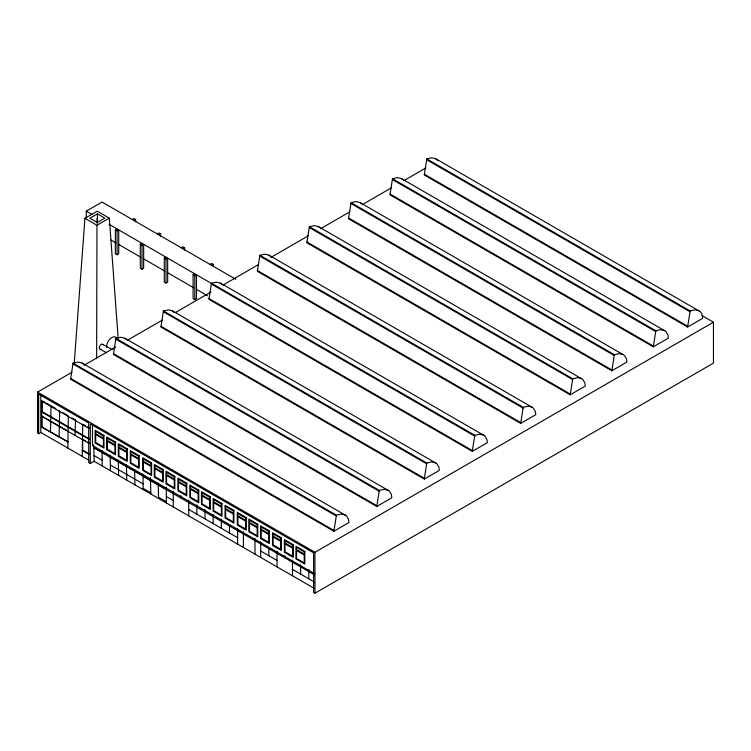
<?xml version="1.0" encoding="UTF-8"?>
<svg xmlns="http://www.w3.org/2000/svg" width="751" height="751" viewBox="0 0 751 751"><rect width="100%" height="100%" fill="white"/><g stroke="black" fill="none" stroke-linecap="round" stroke-linejoin="round"><path stroke-width="1.13" d="M96.626 358.64L96.973 225.272L109.317 218.147L118.142 338.034M74.255 363.08L84.929 218.316L97.273 211.191L109.317 218.147M73.082 363.137L70.547 379.199L333.885 531.239L348.962 522.536L348.548 519.345L346.464 515.815L82.066 362.996L78.029 362.029L73.082 363.137L336.429 515.177L341.376 514.069L345.404 515.045M115.964 338.382L113.42 354.434L376.767 506.484L391.834 497.782L391.431 494.59L389.337 491.06L124.938 338.241L120.911 337.274L115.964 338.382L379.311 490.422L384.249 489.314L388.286 490.281M163.446 310.97L160.911 327.023L424.249 479.063L439.326 470.361L438.913 467.178L436.829 463.649L172.43 310.83L168.393 309.853L163.446 310.97L426.793 463.01L431.741 461.893L435.768 462.869M211.463 283.249L208.928 299.302L472.266 451.342L487.343 442.639L486.93 439.457L484.846 435.927L220.447 283.108L216.41 282.132L211.463 283.249L474.81 435.289L479.758 434.172L483.785 435.148M259.893 255.284L257.358 271.336L520.696 423.386L535.773 414.683L535.36 411.492L533.276 407.962L268.877 255.143L264.84 254.176L259.893 255.284L523.24 407.324L528.178 406.216L532.215 407.183M309.384 226.708L306.849 242.77L570.197 394.81L585.264 386.108L584.851 382.916L582.767 379.386L318.368 226.577L314.331 225.6L309.384 226.708L572.731 378.748L577.679 377.64L581.706 378.617M351.027 202.667L348.483 218.729L611.83 370.769L626.897 362.066L626.494 358.875L624.4 355.345L360.001 202.535L355.965 201.559L351.027 202.667L614.374 354.707L619.312 353.599L623.349 354.575M333.885 531.239L336.429 515.177M392.491 178.729L389.947 194.791L653.295 346.831L668.362 338.128L667.949 334.937L665.865 331.407L401.466 178.597L397.429 177.621L392.491 178.729L655.83 330.769L660.777 329.661L664.813 330.637M426.803 158.921L424.268 174.974L687.616 327.014L702.683 318.321L701.763 313.768L700.185 311.599L435.787 158.78L431.75 157.804L426.803 158.921L690.15 310.961L695.097 309.844L699.125 310.82M376.767 506.484L379.311 490.422M424.249 479.063L426.793 463.01M472.266 451.342L474.81 435.289M520.696 423.386L523.24 407.324M570.197 394.81L572.731 378.748M611.83 370.769L614.374 354.707M653.295 346.831L655.83 330.769M687.616 327.014L690.15 310.961M86.271 217.893L86.271 211.153L102.033 202.047L235.767 279.259M97.442 213.866L89.885 218.231L97.32 222.531L104.877 218.166L97.442 213.866L97.442 223.122M132.279 219.508L133.931 218.56L135.64 219.545L135.64 221.827M115.354 229.853L117.062 230.848L118.714 229.89L118.714 253.819L117.062 254.777L115.354 253.791L115.354 229.853L117.006 228.905M133.988 220.503L135.64 219.545M157.222 233.908L158.874 232.96L160.583 233.946L160.583 236.227M140.296 244.253L142.005 245.248L143.657 244.291L143.657 268.22L142.005 269.177L140.296 268.191L140.296 244.253L141.948 243.305M158.93 234.903L160.583 233.946M181.216 247.764L182.869 246.816L184.586 247.802L184.586 250.083M164.291 258.109L166.009 259.104L167.661 258.147L167.661 282.076L166.009 283.033L164.291 282.047L164.291 258.109L165.943 257.161M182.934 248.759L184.586 247.802M210.027 264.399L211.688 263.451L213.397 264.436L213.397 266.718M193.101 274.744L194.819 275.739L196.471 274.782L196.471 298.71L194.819 299.668L193.101 298.682L193.101 274.744L194.753 273.796M211.744 265.394L213.397 264.436M88.9 460.232L40.798 432.454L38.667 433.684L37.55 433.036L37.55 392.135L72.03 372.224M84.196 365.202L115.626 347.056M127.792 340.025L162.272 320.123M175.452 312.51L210.947 292.026M223.113 284.995L258.597 264.512M270.773 257.48L308.285 235.823M320.452 228.792L349.863 211.82M362.029 204.798L391.44 187.816M403.606 180.794L425.911 167.914M41.634 426.981L68.088 441.917L41.634 426.981L41.634 401.062L42.169 400.762L42.169 411.632L89.425 438.922M50.495 406.178L51.021 405.869L50.495 432.097M42.169 411.632L41.634 411.942L88.9 439.232M67.797 431.205L41.634 416.101L88.9 443.39M59.113 411.154L59.648 410.844L59.113 437.073M67.797 416.167L68.322 415.857L67.797 448.047M74.997 420.325L75.532 420.016L74.997 435.364M82.197 424.484L82.732 424.174L82.197 456.364M82.197 439.523L82.676 439.251L82.676 450.131L89.369 453.998M82.676 450.131L82.197 450.403L88.9 454.271M92.495 424.935L92.495 445.531L93.8 444.789M93.8 445.812L94.147 461.283L314.434 588.465M38.667 433.684L38.667 394.087L88.684 422.963L88.684 462.56L90.308 463.498L94.147 461.283M118.611 475.411L118.254 459.931M126.769 480.114L126.412 464.634M314.218 574.703L142.718 476.096L142.718 474.05M93.8 447.849L166.29 489.305M37.55 392.135L314.951 552.285L713.45 322.217L713.45 363.118L314.951 593.196L313.589 592.408L313.589 552.811L90.308 423.902L90.308 463.498M102.267 344.193L112.603 349.666M100.399 349.44L106.604 352.726M702.269 315.758L713.45 322.217M426.681 159.728L690.019 311.768M424.381 174.223L687.728 326.263M392.36 179.536L655.707 331.576M390.069 194.04L653.417 346.08M350.895 203.474L614.243 355.514M348.605 217.968L611.952 370.018M309.262 227.515L572.6 379.555M306.962 242.01L570.309 394.05M259.762 256.091L523.109 408.131M257.471 270.585L520.818 422.625M86.271 211.153L92.213 214.589M109.073 224.324L212.345 283.944M211.341 284.047L474.679 436.096M84.929 218.316L96.973 225.272M111.054 240.057L116.011 242.92M118.714 244.479L140.935 257.311M143.657 258.879L164.938 271.167M167.661 272.735L193.758 287.802M196.471 289.37L207.389 295.669M209.041 298.551L472.388 450.591M163.324 311.778L426.662 463.818M161.024 326.272L424.371 478.312M115.832 339.189L379.18 491.229M113.542 353.683L376.889 505.723M72.96 363.944L336.298 515.984M70.66 378.438L334.007 530.478M43.154 401.325L45.116 402.461M47.088 403.597L51.021 405.869M51.979 406.422L55.809 408.638M62.54 412.515L67.355 415.303M71.927 417.941L75.532 420.016M83.69 424.728L85.605 425.836M87.51 426.934L89.425 428.042M41.634 401.062L88.9 428.352M83.633 439.804L85.539 440.903M87.454 442.01L89.369 443.118M92.495 445.531L314.753 573.858M95.058 448.169L105.929 454.449M107.74 455.5L118.611 461.771M119.522 462.297L126.769 466.474M128.581 467.526L142.164 475.374M166.318 496.533L173.246 500.532M188.717 509.469L237.616 537.697M260.71 551.027L277.016 560.443M292.486 569.38L314.218 581.922M94.147 455.641L102.305 460.354M110.463 465.057L143.094 483.897M143.094 488.347L150.829 492.806M158.555 497.275L166.318 501.762M435.787 158.78L437.72 160.545M401.466 178.597L402.517 179.367M360.001 202.535L361.062 203.305M318.368 226.577L319.419 227.346M268.877 255.143L269.928 255.922M220.447 283.108L222.38 284.864M172.43 310.83L174.363 312.585M124.938 338.241L126.881 340.006M82.066 362.996L83.999 364.761M314.951 552.285L314.951 593.196M308.783 569.521L308.783 578.786M300.635 564.818L300.635 574.083M292.486 560.105L292.486 575.792M284.751 555.646L284.751 557.693M277.016 551.178L277.016 566.864M268.858 548.521L268.858 555.74M260.71 541.762L260.71 557.449M254.983 538.458L254.983 554.144M243.399 531.774L243.399 547.46M237.616 528.432L237.616 544.118M229.468 525.775L229.468 532.994M221.31 519.025L221.31 528.291M213.162 514.313L213.162 523.578M205.014 509.61L205.014 518.875M196.865 504.907L196.865 514.172M194.819 275.739L194.819 299.668M188.717 500.194L188.717 515.881M180.982 495.735L180.982 497.782M173.246 491.267L173.246 506.953M166.318 487.268L166.318 502.954M166.009 259.104L166.009 283.033M165.943 487.465L165.943 489.502M158.555 498.467L158.208 482.996M150.829 494.008L150.472 477.505M143.094 475.899L143.094 489.539M142.005 245.248L142.005 269.177M134.927 484.827L134.56 469.347M117.062 230.848L117.062 254.777M110.463 470.699L110.106 455.228M102.305 465.995L101.958 450.516M97.095 218.316L97.095 222.972M41.934 415.932L41.934 426.812M40.798 395.186L40.798 432.454M106.595 347.6A7.763 4.666 -62.1 0 1 110.068 338.908A7.763 4.666 -62.1 0 1 116.489 337.772M101.423 349.187A2.835 1.709 -62.1 0 1 99.554 346.643A2.835 1.709 -62.1 0 1 103.028 344.634M103.976 435.411L95.114 430.295L95.114 442.977L103.976 448.094L103.976 435.411M115.541 442.086L106.689 436.969L106.689 449.652L115.541 454.768L115.541 442.086M127.201 448.816L118.339 443.7L118.339 456.383L127.201 461.499L127.201 448.816M139.142 455.716L130.289 450.6L130.289 463.283L139.142 468.389L139.142 455.716M151.618 462.916L142.765 457.8L142.765 470.483L151.618 475.599L151.618 462.916M163.192 469.591L154.331 464.484L154.331 477.157L163.192 482.273L163.192 469.591M174.842 476.322L165.99 471.206L165.99 483.888L174.842 489.004L174.842 476.322M186.783 483.222L177.931 478.105L177.931 490.788L186.783 495.904L186.783 483.222M198.752 490.121L189.89 485.015L189.89 497.688L198.752 502.804L198.752 490.121M210.318 496.805L201.456 491.689L201.456 504.372L210.318 509.488L210.318 496.805M221.967 503.536L213.115 498.42L213.115 511.102L221.967 516.209L221.967 503.536M233.918 510.427L225.056 505.31L225.056 517.993L233.918 523.109L233.918 510.427M246.178 517.505L237.325 512.398L237.325 525.08L246.178 530.187L246.178 517.505M257.753 524.189L248.891 519.072L248.891 531.755L257.753 536.871L257.753 524.189M269.402 530.919L260.55 525.803L260.55 538.486L269.402 543.602L269.402 530.919M281.353 537.81L272.491 532.703L272.491 545.386L281.353 550.492L281.353 537.81M293.247 544.682L284.394 539.565L284.394 552.248L293.247 557.364L293.247 544.682M304.822 551.365L295.96 546.249L295.96 558.932L304.822 564.048L304.822 551.365M103.394 435.909L95.706 431.468L95.706 433.731L103.394 438.171L103.394 435.909M114.959 442.583L107.271 438.143L107.271 440.405L114.959 444.845L114.959 442.583M126.619 449.314L118.93 444.874L118.93 447.136L126.619 451.576L126.619 449.314M138.559 456.214L130.871 451.773L130.871 454.036L138.559 458.476L138.559 456.214M151.035 463.414L143.347 458.974L143.347 461.236L151.035 465.676L151.035 463.414M162.601 470.088L154.913 465.648L154.913 467.911L162.601 472.351L162.601 470.088M174.26 476.819L166.572 472.379L166.572 474.641L174.26 479.082L174.26 476.819M186.201 483.719L178.513 479.279L178.513 481.541L186.201 485.981L186.201 483.719M198.161 490.619L190.472 486.179L190.472 488.441L198.161 492.881L198.161 490.619M209.736 497.303L202.047 492.863L202.047 495.125L209.736 499.565L209.736 497.303M221.385 504.034L213.697 499.593L213.697 501.856L221.385 506.296L221.385 504.034M233.336 510.924L225.647 506.484L225.647 508.746L233.336 513.186L233.336 510.924M245.596 518.012L237.907 513.571L237.907 515.834L245.596 520.274L245.596 518.012M257.171 524.686L249.473 520.246L249.473 522.508L257.171 526.949L257.171 524.686M268.82 531.417L261.132 526.977L261.132 529.239L268.82 533.679L268.82 531.417M280.771 538.317L273.073 533.877L273.073 536.139L280.771 540.57L280.771 538.317M292.665 545.179L284.976 540.739L284.976 543.001L292.665 547.441L292.665 545.179M304.23 551.863L296.542 547.423L296.542 549.685L304.23 554.125L304.23 551.863M103.394 438.997L95.706 434.557L95.706 442.48L103.394 446.92L103.394 438.997M114.959 445.672L107.271 441.231L107.271 449.154L114.959 453.595L114.959 445.672M126.619 452.402L118.93 447.962L118.93 455.885L126.619 460.325L126.619 452.402M138.559 459.293L130.871 454.862L130.871 462.785L138.559 467.225L138.559 459.293M151.035 466.502L143.347 462.062L143.347 469.985L151.035 474.425L151.035 466.502M162.601 473.177L154.913 468.737L154.913 476.66L162.601 481.1L162.601 473.177M174.26 479.908L166.572 475.467L166.572 483.391L174.26 487.831L174.26 479.908M186.201 486.808L178.513 482.367L178.513 490.29L186.201 494.731L186.201 486.808M198.161 493.707L190.472 489.267L190.472 497.19L198.161 501.63L198.161 493.707M209.736 500.391L202.047 495.951L202.047 503.874L209.736 508.314L209.736 500.391M221.385 507.113L213.697 502.682L213.697 510.605L221.385 515.045L221.385 507.113M233.336 514.013L225.647 509.572L225.647 517.495L233.336 521.936L233.336 514.013M245.596 521.091L237.907 516.65L237.907 524.583L245.596 529.014L245.596 521.091M257.171 527.775L249.473 523.334L249.473 531.257L257.171 535.698L257.171 527.775M268.82 534.505L261.132 530.065L261.132 537.988L268.82 542.429L268.82 534.505M280.771 541.396L273.073 536.956L273.073 544.879L280.771 549.319L280.771 541.396M292.665 548.268L284.976 543.827L284.976 551.75L292.665 556.191L292.665 548.268M304.23 554.951L296.542 550.511L296.542 558.434L304.23 562.875L304.23 554.951"/></g></svg>
